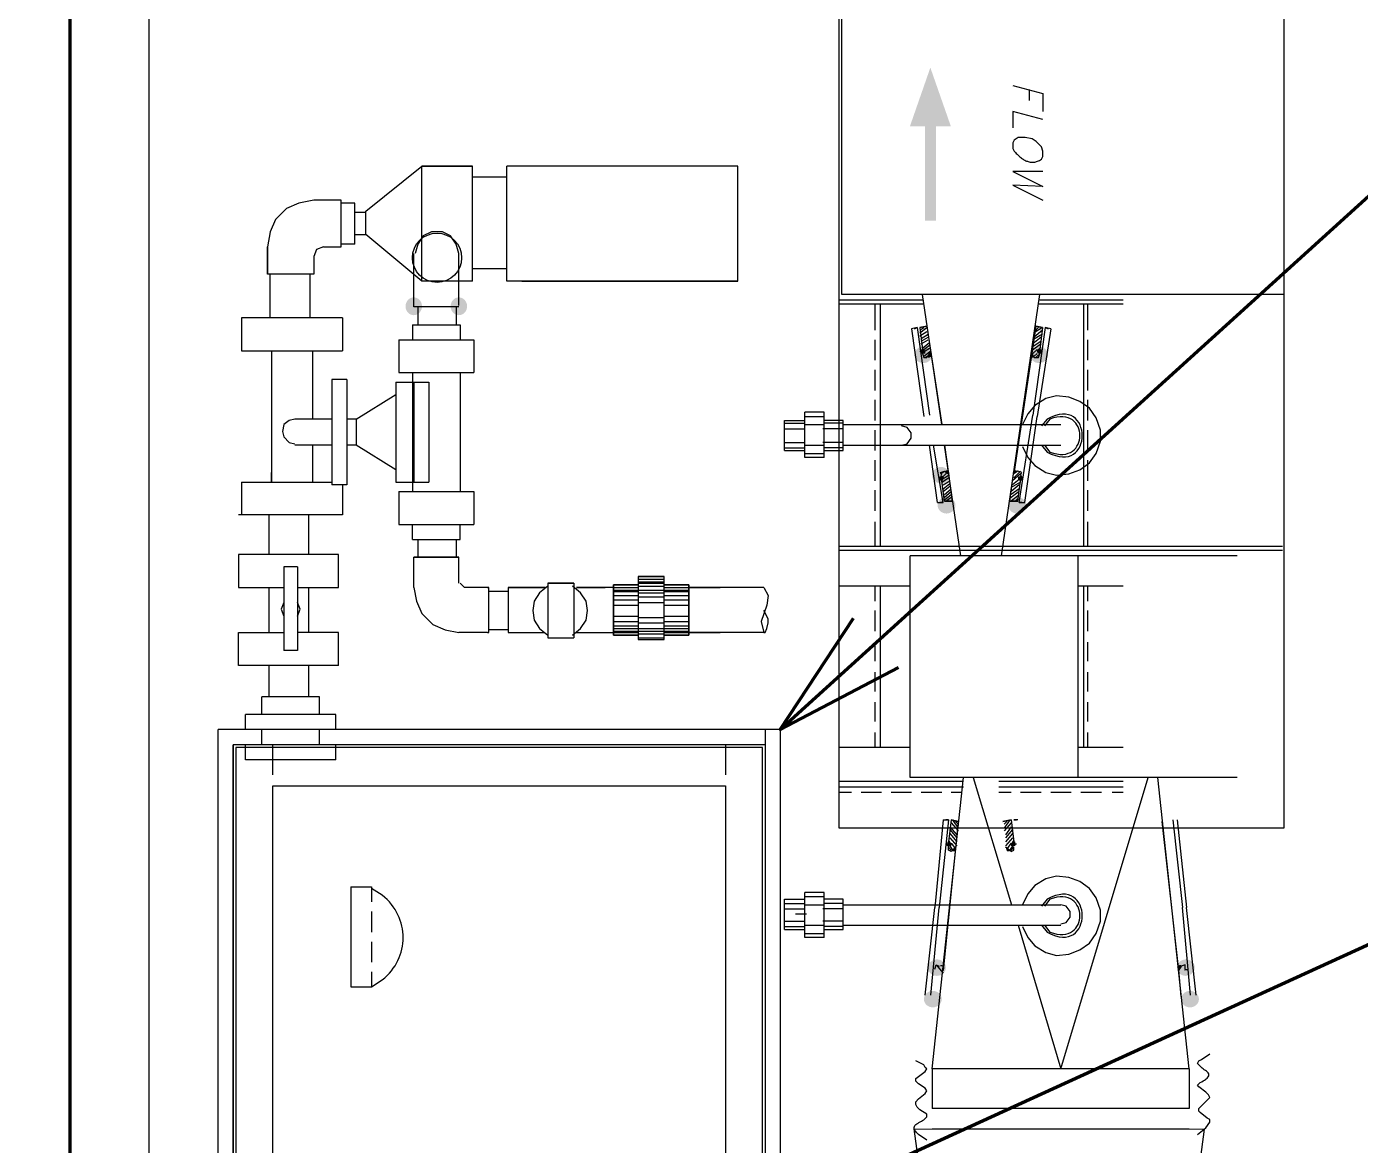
# Model space of a CAD drawing. Header units: millimetres. Extents: x -22441 to 51020, y -26401 to 84849.
# Drawn here: x 41943 to 44007, y 69166 to 70897 of the extents above; entities that cross this region are included whole.
import ezdxf

# ---------------------------------------------------------------- set-up
doc = ezdxf.new("R2010")
doc.units = ezdxf.units.MM
doc.layers.add('SEAS-CCL-DUCT TEXT', color=7, linetype='Continuous')
doc.styles.add('Seas-Arial', font='arial.ttf', dxfattribs={"width": 0.9})
doc.dimstyles.new('HVAC - 100', dxfattribs={"dimscale": 100, "dimtxt": 2, "dimasz": 2, "dimexe": 1, "dimexo": 3, "dimgap": 1.5, "dimtad": 1, "dimdec": 0, "dimzin": 9, "dimdsep": 46, "dimtxsty": 'Seas-Arial', "dimcen": 0, "dimclrd": 256, "dimclre": 256, "dimclrt": 7, "dimadec": 0, "dimazin": 2, "dimtfac": 1, "dimtdec": 0, "dimtofl": 0, "dimtmove": 0, "dimatfit": 3, "dimfxl": 0.5, "dimtolj": 1, "dimtzin": 0, "dimarcsym": 0})

# ---------------------------------------------------------------- blocks, each defined once
blk = doc.blocks.new('A$7E993A17E2E')
at = {"lineweight": -3}
h = blk.add_hatch(color=8, dxfattribs=at)
edge = h.paths.add_edge_path()
edge.add_ellipse((-1733.2, 4394.6), major_axis=(-13.8, 0), ratio=0.923077, start_angle=0, end_angle=360)
h = blk.add_hatch(color=8, dxfattribs=at)
edge = h.paths.add_edge_path()
edge.add_ellipse((-1335.2, 4394.6), major_axis=(-13.8, 0), ratio=0.923077, start_angle=0, end_angle=360)
h = blk.add_hatch(color=8, dxfattribs=at)
edge = h.paths.add_edge_path()
edge.add_ellipse((-1726.8, 4345.9), major_axis=(-13.8, 0), ratio=0.923077, start_angle=0, end_angle=360)
h = blk.add_hatch(color=8, dxfattribs=at)
edge = h.paths.add_edge_path()
edge.add_ellipse((-1341.6, 4345.9), major_axis=(-13.8, 0), ratio=0.923077, start_angle=0, end_angle=360)
h = blk.add_hatch(color=8, dxfattribs=at)
h.dxf.hatch_style = 2
h.paths.add_polyline_path([(-1730, 4350.2), (-1723.7, 4350.2), (-1730, 4348.1)])
h = blk.add_hatch(color=8, dxfattribs=at)
h.dxf.hatch_style = 2
h.paths.add_polyline_path([(-1730, 4348.1), (-1723.7, 4350.2), (-1725.8, 4348.1)])
h = blk.add_hatch(color=8, dxfattribs=at)
h.dxf.hatch_style = 2
h.paths.add_polyline_path([(-1715.2, 4350.2), (-1715.2, 4343.8), (-1719.4, 4343.8)])
h = blk.add_hatch(color=8, dxfattribs=at)
h.dxf.hatch_style = 2
h.paths.add_polyline_path([(-1719.4, 4343.8), (-1715.2, 4343.8), (-1719.4, 4341.7)])
h = blk.add_hatch(color=8, dxfattribs=at)
h.dxf.hatch_style = 2
h.paths.add_polyline_path([(-1719.4, 4341.7), (-1715.2, 4343.8), (-1717.3, 4341.7)])
h = blk.add_hatch(color=8, dxfattribs=at)
h.dxf.hatch_style = 2
h.paths.add_polyline_path([(-1346.9, 4343.8), (-1351.1, 4343.8), (-1346.9, 4341.7)])
h = blk.add_hatch(color=8, dxfattribs=at)
h.dxf.hatch_style = 2
h.paths.add_polyline_path([(-1346.9, 4341.7), (-1351.1, 4343.8), (-1349, 4341.7)])
h = blk.add_hatch(color=8, dxfattribs=at)
h.dxf.hatch_style = 2
h.paths.add_polyline_path([(-1462.7, 4155.4), (-1456.3, 4157.6), (-1464.8, 4155.4)])
h = blk.add_hatch(color=8, dxfattribs=at)
h.dxf.hatch_style = 2
h.paths.add_polyline_path([(-1464.8, 4155.4), (-1456.3, 4157.6), (-1456.3, 4155.4)])
h = blk.add_hatch(color=8, dxfattribs=at)
h.dxf.hatch_style = 2
h.paths.add_polyline_path([(-1464.8, 4155.4), (-1456.3, 4155.4), (-1464.8, 4153.3)])
h = blk.add_hatch(color=8, dxfattribs=at)
h.dxf.hatch_style = 2
h.paths.add_polyline_path([(-1464.8, 4153.3), (-1456.3, 4155.4), (-1456.3, 4153.3)])
h = blk.add_hatch(color=8, dxfattribs=at)
h.dxf.hatch_style = 2
h.paths.add_polyline_path([(-1462.7, 4157.6), (-1456.3, 4157.6), (-1462.7, 4155.4)])
h = blk.add_hatch(color=8, dxfattribs=at)
h.dxf.hatch_style = 2
h.paths.add_polyline_path([(-1462.7, 4153.3), (-1456.3, 4153.3), (-1462.7, 4151.2)])
h = blk.add_hatch(color=8, dxfattribs=at)
h.dxf.hatch_style = 2
h.paths.add_polyline_path([(-1462.7, 4151.2), (-1456.3, 4153.3), (-1458.4, 4151.2)])
h = blk.add_hatch(color=8, dxfattribs=at)
h.dxf.hatch_style = 2
h.paths.add_polyline_path([(-1460.5, 4157.6), (-1460.5, 4159.7), (-1458.4, 4159.7)])
h = blk.add_hatch(color=8, dxfattribs=at)
h.dxf.hatch_style = 2
h.paths.add_polyline_path([(-1460.5, 4157.6), (-1458.4, 4159.7), (-1458.4, 4157.6)])
h = blk.add_hatch(color=8, dxfattribs=at)
h.dxf.hatch_style = 2
h.paths.add_polyline_path([(-1454.2, 4166), (-1450, 4166), (-1447.8, 4159.7)])
h = blk.add_hatch(color=8, dxfattribs=at)
h.dxf.hatch_style = 2
h.paths.add_polyline_path([(-1363.8, 4166), (-1370.2, 4166), (-1370.2, 4159.7)])
h = blk.add_hatch(color=8, dxfattribs=at)
h.dxf.hatch_style = 2
h.paths.add_polyline_path([(-1357.5, 4157.6), (-1363.8, 4157.6), (-1355.4, 4155.4)])
h = blk.add_hatch(color=8, dxfattribs=at)
h.dxf.hatch_style = 2
h.paths.add_polyline_path([(-1355.4, 4155.4), (-1363.8, 4157.6), (-1363.8, 4155.4)])
h = blk.add_hatch(color=8, dxfattribs=at)
h.dxf.hatch_style = 2
h.paths.add_polyline_path([(-1355.4, 4155.4), (-1363.8, 4155.4), (-1355.4, 4153.3)])
h = blk.add_hatch(color=8, dxfattribs=at)
h.dxf.hatch_style = 2
h.paths.add_polyline_path([(-1355.4, 4153.3), (-1363.8, 4155.4), (-1363.8, 4153.3)])
h = blk.add_hatch(color=8, dxfattribs=at)
h.dxf.hatch_style = 2
h.paths.add_polyline_path([(-1357.5, 4153.3), (-1363.8, 4153.3), (-1357.5, 4151.2)])
h = blk.add_hatch(color=8, dxfattribs=at)
h.dxf.hatch_style = 2
h.paths.add_polyline_path([(-1357.5, 4151.2), (-1363.8, 4153.3), (-1361.7, 4151.2)])
h = blk.add_hatch(color=8, dxfattribs=at)
h.dxf.hatch_style = 2
h.paths.add_polyline_path([(-1357.5, 4157.6), (-1359.6, 4159.7), (-1361.7, 4157.6)])
h = blk.add_hatch(color=8, dxfattribs=at)
h.dxf.hatch_style = 2
h.paths.add_polyline_path([(-1359.6, 4157.6), (-1359.6, 4159.7), (-1357.5, 4157.6)])
h = blk.add_hatch(color=8, dxfattribs=at)
edge = h.paths.add_edge_path()
edge.add_ellipse((-1465.8, 3630.5), major_axis=(-13.8, 0), ratio=0.923077, start_angle=0, end_angle=360)
h = blk.add_hatch(color=8, dxfattribs=at)
edge = h.paths.add_edge_path()
edge.add_ellipse((-1356.4, 3630.5), major_axis=(-13.8, 0), ratio=0.923077, start_angle=0, end_angle=360)
h = blk.add_hatch(color=8, dxfattribs=at)
h.dxf.hatch_style = 2
h.paths.add_polyline_path([(-1473.2, 3592.4), (-1469, 3592.4), (-1469, 3590.3)])
h = blk.add_hatch(color=8, dxfattribs=at)
h.dxf.hatch_style = 2
h.paths.add_polyline_path([(-1473.2, 3592.4), (-1466.9, 3590.3), (-1473.2, 3590.3)])
h = blk.add_hatch(color=8, dxfattribs=at)
h.dxf.hatch_style = 2
h.paths.add_polyline_path([(-1473.2, 3592.4), (-1469, 3590.3), (-1466.9, 3590.3)])
h = blk.add_hatch(color=8, dxfattribs=at)
edge = h.paths.add_edge_path()
edge.add_ellipse((-1347.9, 3583.9), major_axis=(-13.8, 0), ratio=0.923077, start_angle=0, end_angle=360)
h = blk.add_hatch(color=8, dxfattribs=at)
h.dxf.hatch_style = 2
h.paths.add_polyline_path([(-1351.1, 3588.2), (-1349, 3592.4), (-1349, 3588.2)])
h = blk.add_hatch(color=8, dxfattribs=at)
h.dxf.hatch_style = 2
h.paths.add_polyline_path([(-1351.1, 3588.2), (-1351.1, 3592.4), (-1349, 3592.4)])
h = blk.add_hatch(color=8, dxfattribs=at)
h.dxf.hatch_style = 2
h.paths.add_polyline_path([(-1349, 3588.2), (-1346.9, 3592.4), (-1346.9, 3588.2)])
h = blk.add_hatch(color=8, dxfattribs=at)
h.dxf.hatch_style = 2
h.paths.add_polyline_path([(-1349, 3588.2), (-1349, 3592.4), (-1346.9, 3592.4)])
h = blk.add_hatch(color=8, dxfattribs=at)
h.dxf.hatch_style = 2
h.paths.add_polyline_path([(-1346.9, 3588.2), (-1346.9, 3592.4), (-1344.8, 3590.3)])
h = blk.add_hatch(color=8, dxfattribs=at)
h.dxf.hatch_style = 2
h.paths.add_polyline_path([(-1475.4, 3590.3), (-1466.9, 3590.3), (-1466.9, 3588.2)])
h = blk.add_hatch(color=8, dxfattribs=at)
h.dxf.hatch_style = 2
h.paths.add_polyline_path([(-1475.4, 3590.3), (-1466.9, 3588.2), (-1475.4, 3588.2)])
h = blk.add_hatch(color=8, dxfattribs=at)
h.dxf.hatch_style = 2
h.paths.add_polyline_path([(-1475.4, 3588.2), (-1466.9, 3588.2), (-1466.9, 3586.1)])
h = blk.add_hatch(color=8, dxfattribs=at)
h.dxf.hatch_style = 2
h.paths.add_polyline_path([(-1475.4, 3588.2), (-1469, 3586.1), (-1475.4, 3586.1)])
h = blk.add_hatch(color=8, dxfattribs=at)
h.dxf.hatch_style = 2
h.paths.add_polyline_path([(-1475.4, 3588.2), (-1466.9, 3586.1), (-1469, 3586.1)])
h = blk.add_hatch(color=8, dxfattribs=at)
h.dxf.hatch_style = 2
h.paths.add_polyline_path([(-1473.2, 3586.1), (-1469, 3586.1), (-1471.1, 3583.9)])
h = blk.add_hatch(color=8, dxfattribs=at)
h.dxf.hatch_style = 2
h.paths.add_polyline_path([(-1473.2, 3586.1), (-1471.1, 3583.9), (-1473.2, 3583.9)])
h = blk.add_hatch(color=8, dxfattribs=at)
h.dxf.hatch_style = 2
h.paths.add_polyline_path([(-1460.5, 3581.8), (-1460.5, 3577.6), (-1466.9, 3577.6)])
h = blk.add_hatch(color=8, dxfattribs=at)
h.dxf.hatch_style = 2
h.paths.add_polyline_path([(-1359.6, 3577.6), (-1357.5, 3581.8), (-1357.5, 3577.6)])
h = blk.add_hatch(color=8, dxfattribs=at)
h.dxf.hatch_style = 2
h.paths.add_polyline_path([(-1359.6, 3577.6), (-1359.6, 3581.8), (-1357.5, 3581.8)])
h = blk.add_hatch(color=8, dxfattribs=at)
h.dxf.hatch_style = 2
h.paths.add_polyline_path([(-1357.5, 3577.6), (-1357.5, 3581.8), (-1355.4, 3579.7)])
h = blk.add_hatch(color=8, dxfattribs=at)
h.dxf.hatch_style = 2
h.paths.add_polyline_path([(-1357.5, 3577.6), (-1355.4, 3579.7), (-1355.4, 3577.6)])
h = blk.add_hatch(color=8, dxfattribs=at)
h.dxf.hatch_style = 2
h.paths.add_polyline_path([(-1355.4, 3577.6), (-1355.4, 3579.7), (-1353.2, 3577.6)])
h = blk.add_hatch(color=8, dxfattribs=at)
h.dxf.hatch_style = 2
h.paths.add_polyline_path([(-1353.2, 3588.2), (-1351.1, 3590.3), (-1351.1, 3588.2)])
h = blk.add_hatch(color=8, dxfattribs=at)
h.dxf.hatch_style = 2
h.paths.add_polyline_path([(-1353.2, 3588.2), (-1353.2, 3590.3), (-1351.1, 3590.3)])
h = blk.add_hatch(color=8, dxfattribs=at)
h.dxf.hatch_style = 2
h.paths.add_polyline_path([(-1353.2, 3588.2), (-1351.1, 3588.2), (-1351.1, 3586.1)])
h = blk.add_hatch(color=8, dxfattribs=at)
h.dxf.hatch_style = 2
h.paths.add_polyline_path([(-1351.1, 3586.1), (-1349, 3588.2), (-1349, 3583.9)])
h = blk.add_hatch(color=8, dxfattribs=at)
h.dxf.hatch_style = 2
h.paths.add_polyline_path([(-1351.1, 3586.1), (-1351.1, 3588.2), (-1349, 3588.2)])
h = blk.add_hatch(color=8, dxfattribs=at)
h.dxf.hatch_style = 2
h.paths.add_polyline_path([(-1349, 3583.9), (-1346.9, 3588.2), (-1346.9, 3583.9)])
h = blk.add_hatch(color=8, dxfattribs=at)
h.dxf.hatch_style = 2
h.paths.add_polyline_path([(-1349, 3583.9), (-1349, 3588.2), (-1346.9, 3588.2)])
h = blk.add_hatch(color=8, dxfattribs=at)
h.dxf.hatch_style = 2
h.paths.add_polyline_path([(-1346.9, 3588.2), (-1344.8, 3590.3), (-1344.8, 3588.2)])
h = blk.add_hatch(color=8, dxfattribs=at)
h.dxf.hatch_style = 2
h.paths.add_polyline_path([(-1346.9, 3586.1), (-1344.8, 3588.2), (-1344.8, 3586.1)])
h = blk.add_hatch(color=8, dxfattribs=at)
h.dxf.hatch_style = 2
h.paths.add_polyline_path([(-1346.9, 3586.1), (-1346.9, 3588.2), (-1344.8, 3588.2)])
h = blk.add_hatch(color=8, dxfattribs=at)
edge = h.paths.add_edge_path()
edge.add_ellipse((-1499.7, 3397.7), major_axis=(-13.8, 0), ratio=0.923077, start_angle=0, end_angle=360)
h = blk.add_hatch(color=8, dxfattribs=at)
edge = h.paths.add_edge_path()
edge.add_ellipse((-1320.4, 3397.7), major_axis=(-13.8, 0), ratio=0.923077, start_angle=0, end_angle=360)
h = blk.add_hatch(color=8, dxfattribs=at)
h.dxf.hatch_style = 2
h.paths.add_polyline_path([(-1505, 3393.4), (-1496.5, 3393.4), (-1496.5, 3391.3)])
h = blk.add_hatch(color=8, dxfattribs=at)
h.dxf.hatch_style = 2
h.paths.add_polyline_path([(-1505, 3393.4), (-1496.5, 3391.3), (-1505, 3391.3)])
h = blk.add_hatch(color=8, dxfattribs=at)
h.dxf.hatch_style = 2
h.paths.add_polyline_path([(-1505, 3391.3), (-1496.5, 3391.3), (-1496.5, 3389.2)])
h = blk.add_hatch(color=8, dxfattribs=at)
h.dxf.hatch_style = 2
h.paths.add_polyline_path([(-1505, 3391.3), (-1498.6, 3389.2), (-1502.9, 3389.2)])
h = blk.add_hatch(color=8, dxfattribs=at)
h.dxf.hatch_style = 2
h.paths.add_polyline_path([(-1505, 3391.3), (-1496.5, 3389.2), (-1498.6, 3389.2)])
h = blk.add_hatch(color=8, dxfattribs=at)
h.dxf.hatch_style = 2
h.paths.add_polyline_path([(-1502.9, 3395.6), (-1498.6, 3395.6), (-1496.5, 3393.4)])
h = blk.add_hatch(color=8, dxfattribs=at)
h.dxf.hatch_style = 2
h.paths.add_polyline_path([(-1502.9, 3395.6), (-1496.5, 3393.4), (-1502.9, 3393.4)])
h = blk.add_hatch(color=8, dxfattribs=at)
h.dxf.hatch_style = 2
h.paths.add_polyline_path([(-1490.2, 3401.9), (-1488.1, 3399.8), (-1492.3, 3401.9)])
h = blk.add_hatch(color=8, dxfattribs=at)
h.dxf.hatch_style = 2
h.paths.add_polyline_path([(-1492.3, 3401.9), (-1488.1, 3399.8), (-1488.1, 3393.4)])
h = blk.add_hatch(color=8, dxfattribs=at)
h.dxf.hatch_style = 2
h.paths.add_polyline_path([(-1490.2, 3401.9), (-1488.1, 3401.9), (-1488.1, 3399.8)])
h = blk.add_hatch(color=8, dxfattribs=at)
h.dxf.hatch_style = 2
h.paths.add_polyline_path([(-1332.1, 3393.4), (-1330, 3401.9), (-1330, 3395.6)])
h = blk.add_hatch(color=8, dxfattribs=at)
h.dxf.hatch_style = 2
h.paths.add_polyline_path([(-1332.1, 3393.4), (-1332.1, 3399.8), (-1330, 3401.9)])
h = blk.add_hatch(color=8, dxfattribs=at)
h.dxf.hatch_style = 2
h.paths.add_polyline_path([(-1330, 3397.7), (-1327.8, 3401.9), (-1327.8, 3397.7)])
h = blk.add_hatch(color=8, dxfattribs=at)
h.dxf.hatch_style = 2
h.paths.add_polyline_path([(-1330, 3397.7), (-1330, 3401.9), (-1327.8, 3401.9)])
h = blk.add_hatch(color=8, dxfattribs=at)
h.dxf.hatch_style = 2
h.paths.add_polyline_path([(-1323.6, 3391.3), (-1321.5, 3395.6), (-1321.5, 3391.3)])
h = blk.add_hatch(color=8, dxfattribs=at)
h.dxf.hatch_style = 2
h.paths.add_polyline_path([(-1323.6, 3391.3), (-1323.6, 3395.6), (-1321.5, 3395.6)])
h = blk.add_hatch(color=8, dxfattribs=at)
h.dxf.hatch_style = 2
h.paths.add_polyline_path([(-1323.6, 3391.3), (-1321.5, 3391.3), (-1321.5, 3389.2)])
h = blk.add_hatch(color=8, dxfattribs=at)
h.dxf.hatch_style = 2
h.paths.add_polyline_path([(-1321.5, 3391.3), (-1319.4, 3395.6), (-1319.4, 3391.3)])
h = blk.add_hatch(color=8, dxfattribs=at)
h.dxf.hatch_style = 2
h.paths.add_polyline_path([(-1321.5, 3391.3), (-1321.5, 3395.6), (-1319.4, 3395.6)])
h = blk.add_hatch(color=8, dxfattribs=at)
h.dxf.hatch_style = 2
h.paths.add_polyline_path([(-1321.5, 3389.2), (-1319.4, 3391.3), (-1319.4, 3389.2)])
h = blk.add_hatch(color=8, dxfattribs=at)
h.dxf.hatch_style = 2
h.paths.add_polyline_path([(-1321.5, 3389.2), (-1321.5, 3391.3), (-1319.4, 3391.3)])
h = blk.add_hatch(color=8, dxfattribs=at)
h.dxf.hatch_style = 2
h.paths.add_polyline_path([(-1319.4, 3393.4), (-1317.3, 3395.6), (-1317.3, 3393.4)])
h = blk.add_hatch(color=8, dxfattribs=at)
h.dxf.hatch_style = 2
h.paths.add_polyline_path([(-1319.4, 3393.4), (-1319.4, 3395.6), (-1317.3, 3395.6)])
h = blk.add_hatch(color=8, dxfattribs=at)
h.dxf.hatch_style = 2
h.paths.add_polyline_path([(-1319.4, 3389.2), (-1317.3, 3393.4), (-1317.3, 3389.2)])
h = blk.add_hatch(color=8, dxfattribs=at)
h.dxf.hatch_style = 2
h.paths.add_polyline_path([(-1319.4, 3389.2), (-1319.4, 3393.4), (-1317.3, 3393.4)])
h = blk.add_hatch(color=8, dxfattribs=at)
h.dxf.hatch_style = 2
h.paths.add_polyline_path([(-1317.3, 3389.2), (-1315.1, 3393.4), (-1315.1, 3391.3)])
h = blk.add_hatch(color=8, dxfattribs=at)
h.dxf.hatch_style = 2
h.paths.add_polyline_path([(-1317.3, 3389.2), (-1317.3, 3393.4), (-1315.1, 3393.4)])
h = blk.add_hatch(color=8, dxfattribs=at)
edge = h.paths.add_edge_path()
edge.add_ellipse((-601.8, 3322.5), major_axis=(0, -13.8), ratio=0.923077, start_angle=0, end_angle=360)
h = blk.add_hatch(color=8, dxfattribs=at)
edge = h.paths.add_edge_path()
edge.add_ellipse((-532, 3322.5), major_axis=(0, -13.8), ratio=0.923077, start_angle=0, end_angle=360)
h = blk.add_hatch(color=8, dxfattribs=at)
h.dxf.hatch_style = 2
h.paths.add_polyline_path([(-1323, 3190.2), (-1339.9, 3190.2), (-1323, 3044.2)])
h = blk.add_hatch(color=8, dxfattribs=at)
h.dxf.hatch_style = 2
h.paths.add_polyline_path([(-1339.9, 3190.2), (-1323, 3044.2), (-1339.9, 3044.2)])
h = blk.add_hatch(color=8, dxfattribs=at)
h.dxf.hatch_style = 2
h.paths.add_polyline_path([(-1299.7, 3044.2), (-1331.4, 2953.2), (-1363.2, 3044.2)])
at = {"color": 8, "lineweight": -3}
for points in [[(-3000, 0), (-3000, 6287.6), (0, 6287.6), (0, 0)], [(-2877.2, 55.7), (-2877.2, 6164.8), (-122.8, 6164.8), (-122.8, 55.7)], [(-256.8, 5522.8), (-1071.7, 5522.8), (-1071.7, 4005.2), (-256.8, 4005.2)], [(-1014.6, 5463.5), (-314, 5463.5), (-314, 4064.4), (-1014.6, 4064.4)], [(-1306.5, 4595.1), (-1755, 4595.7), (-1689.4, 5095.7), (-1374.4, 5095.7)], [(-1458.4, 4155.4), (-1460.5, 4157.6), (-1462.7, 4155.4), (-1460.5, 4153.3)], [(-1357.5, 4155.4), (-1359.6, 4157.6), (-1361.7, 4155.4), (-1359.6, 4153.3)], [(-1878.2, 2811.4), (-1878.2, 4130), (-1190.3, 4130), (-1190.3, 2811.4)], [(-1456.3, 4117.3), (-1443.6, 4119.5)], [(-1363.8, 4117.3), (-1374.4, 4119.5)], [(-957.4, 3753.3), (-957.4, 3831.6)], [(-919.3, 3831.6), (-957.4, 3831.6)], [(-841, 3831.6), (-879.1, 3831.6)], [(-841, 3753.3), (-841, 3831.6)], [(-678, 3757.5), (-735.2, 3757.5)], [(-919.3, 3753.3), (-957.4, 3753.3)], [(-879.1, 3740.6), (-919.3, 3740.6)], [(-841, 3753.3), (-879.1, 3753.3)], [(-739.4, 3751.2), (-779.6, 3751.2)], [(-532, 3710.9), (-601.8, 3710.9)], [(-1466.9, 3624.2), (-1454.2, 3624.2)], [(-1353.2, 3624.2), (-1365.9, 3624.2)], [(-1469, 3588.2), (-1471.1, 3590.3), (-1473.2, 3588.2), (-1471.1, 3586.1)], [(-1349, 3590.3), (-1351.1, 3588.2), (-1349, 3586.1), (-1346.9, 3588.2)], [(-1498.6, 3391.3), (-1500.8, 3393.4), (-1502.9, 3391.3), (-1500.8, 3389.2)], [(-1319.4, 3393.4), (-1321.5, 3391.3), (-1319.4, 3389.2), (-1317.3, 3391.3)], [(-1505, 3355.3), (-1494.4, 3353.2)], [(-305.5, 3230.5), (-305.5, 3272.8)], [(-1505.6, 3082.3), (-1503.5, 3075.9), (-1495.1, 3067.5), (-1488.7, 3063.2), (-1478.1, 3061.1), (-1467.5, 3061.1), (-1461.2, 3065.4), (-1459.1, 3069.6), (-1459.1, 3078.1), (-1461.2, 3082.3), (-1462.2, 3083.5), (-1463.3, 3084.7), (-1464.4, 3085.9), (-1465.5, 3087.1), (-1466.6, 3088.2), (-1467.8, 3089.3), (-1468.9, 3090.4), (-1470.1, 3091.4), (-1471.3, 3092.4), (-1472.5, 3093.3), (-1473.8, 3094.2), (-1475, 3095), (-1476.3, 3095.8), (-1477.6, 3096.5), (-1478.9, 3097.2), (-1480.2, 3097.7), (-1481.6, 3098.2), (-1482.9, 3098.7), (-1484.3, 3099), (-1485.7, 3099.3), (-1487.1, 3099.5), (-1488.5, 3099.6), (-1490, 3099.6), (-1491.4, 3099.5), (-1492.9, 3099.3), (-1494.4, 3099), (-1495.9, 3098.7), (-1497.4, 3098.1), (-1498.9, 3097.5), (-1500.4, 3096.8), (-1502, 3096), (-1503.5, 3095), (-1505.6, 3090.8)], [(-623, 3105.6), (-544.7, 3105.6)]]:
    blk.add_lwpolyline(points, close=True, dxfattribs=at)
for points in [[(-1099.2, 3977.6), (-1099.2, 5548.2)], [(-1076, 3977.6), (-1076, 5548.2)], [(-252.6, 5548.2), (-252.6, 4000.9)], [(-229.3, 5548.2), (-229.3, 3977.6)], [(-1076, 4000.9), (-252.6, 4000.9), (-252.6, 5524.9), (-1076, 5524.9)], [(-1744.8, 4604.2), (-1757.5, 4593.6), (-1763.9, 4585.1), (-1763.9, 4580.9), (-1759.6, 4578.8), (-1749.1, 4570.3), (-1746.9, 4568.2), (-1746.9, 4564), (-1763.9, 4547), (-1761.8, 4542.8), (-1757.5, 4538.6), (-1746.9, 4530.1), (-1744.8, 4528), (-1749.1, 4523.7), (-1751.4, 4522.5), (-1753.6, 4521.3), (-1755.4, 4520.1), (-1757, 4519), (-1758.4, 4517.9), (-1759.6, 4516.9), (-1761.2, 4515.1), (-1762.2, 4513.3), (-1762.4, 4511.7), (-1762.1, 4510.3), (-1761.3, 4508.9), (-1760.2, 4507.6), (-1758.7, 4506.3), (-1757, 4505), (-1755.3, 4503.8), (-1753.5, 4502.5), (-1751.8, 4501.2), (-1750.3, 4499.8), (-1749.1, 4498.3), (-1744.8, 4494.1), (-1746.9, 4489.9), (-1751.2, 4487.8), (-1763.9, 4479.3)], [(-1325.7, 4612.6), (-1313, 4604.2), (-1311.4, 4602.6), (-1310.1, 4601.1), (-1309, 4599.7), (-1308.1, 4598.4), (-1307.4, 4597.2), (-1306.8, 4596.1), (-1306.5, 4595.1), (-1306.3, 4593.2), (-1306.7, 4591.5), (-1307.5, 4590.1), (-1308.9, 4588.7), (-1310.5, 4587.5), (-1312.4, 4586.3), (-1313.5, 4585.7), (-1314.5, 4585.1), (-1315.6, 4584.5), (-1316.7, 4583.9), (-1317.9, 4583.3), (-1319, 4582.6), (-1320.1, 4581.9), (-1321.1, 4581.2), (-1322.2, 4580.4), (-1324.1, 4578.6), (-1325.7, 4576.7), (-1325.7, 4572.4), (-1315.1, 4566.1), (-1310.9, 4561.8), (-1308.8, 4557.6), (-1308.8, 4553.4), (-1313, 4549.1), (-1323.6, 4540.7), (-1325.7, 4536.4), (-1323.6, 4532.2), (-1313, 4525.9), (-1308.8, 4521.6), (-1308.8, 4517.4), (-1317.3, 4511), (-1323.6, 4506.8), (-1325.7, 4502.6), (-1323.6, 4500.5), (-1321.5, 4496.2), (-1308.8, 4489.9)], [(-1732.1, 4595.7), (-1334.2, 4595.7)], [(-1732.1, 4564), (-1334.2, 4564)], [(-1732.1, 4502.6), (-1732.1, 4564)], [(-1334.2, 4502.6), (-1334.2, 4564)], [(-1732.1, 4502.6), (-1683.4, 4051.7)], [(-1732.1, 4502.6), (-1334.2, 4502.6)], [(-1533.2, 4502.6), (-1668.6, 4051.7)], [(-1467.5, 4280.3), (-1533.2, 4502.6)], [(-1334.2, 4502.6), (-1382.9, 4051.7)], [(-1742.7, 4388.3), (-1727.9, 4252.8)], [(-1734.2, 4388.3), (-1721.5, 4252.8)], [(-1719.4, 4390.4), (-1715.2, 4343.8)], [(-1332.1, 4388.3), (-1344.8, 4252.8)], [(-1323.6, 4388.3), (-1338.4, 4252.8)], [(-466.4, 4375.6), (-483.3, 4365), (-487.2, 4361.6), (-490.8, 4358.1), (-494.3, 4354.5), (-497.4, 4350.7), (-500.3, 4346.8), (-503, 4342.9), (-505.3, 4338.8), (-507.5, 4334.6), (-509.4, 4330.4), (-511, 4326.1), (-512.4, 4321.7), (-513.5, 4317.3), (-514.4, 4312.9), (-515.1, 4308.4), (-515.4, 4303.9), (-515.6, 4299.4), (-515.4, 4294.9), (-515.1, 4290.4), (-514.4, 4285.9), (-513.5, 4281.5), (-512.4, 4277), (-511, 4272.7), (-509.4, 4268.4), (-507.5, 4264.1), (-505.3, 4260), (-503, 4255.9), (-500.3, 4251.9), (-497.4, 4248), (-494.3, 4244.3), (-490.8, 4240.6), (-487.2, 4237.1), (-483.3, 4233.8), (-466.4, 4223.2)], [(-434.6, 4221.1), (-434.6, 4375.6), (-466.4, 4375.6)], [(-466.4, 4352.3), (-466.4, 4375.6)], [(-1725.8, 4348.1), (-1725.8, 4341.7)], [(-1725.8, 4341.7), (-1719.4, 4343.8)], [(-1719.4, 4343.8), (-1715.2, 4350.2)], [(-1719.4, 4343.8), (-1715.2, 4343.8)], [(-1689.8, 4119.5), (-1715.2, 4350.2)], [(-1374.4, 4119.5), (-1351.1, 4350.2)], [(-1340.5, 4341.7), (-1351.1, 4354.4)], [(-1340.5, 4341.7), (-1344.8, 4343.8)], [(-1338.4, 4348.1), (-1340.5, 4341.7)], [(-466.4, 4305.7), (-466.4, 4337.5)], [(-1473.9, 4282.4), (-1482.4, 4299.4), (-1492.9, 4312.1), (-1509.9, 4322.7), (-1526.8, 4326.9), (-1545.9, 4324.8), (-1562.8, 4318.4), (-1577.6, 4307.8), (-1588.2, 4293), (-1594.5, 4274), (-1594.5, 4257), (-1588.2, 4238), (-1577.6, 4223.2), (-1562.8, 4212.6), (-1545.9, 4206.2), (-1526.8, 4204.1), (-1509.9, 4208.4), (-1492.9, 4218.9), (-1482.4, 4231.6), (-1473.9, 4248.6)], [(-1503.5, 4280.3), (-1512, 4290.9), (-1518.6, 4294.2), (-1524.8, 4296.6), (-1530.5, 4298), (-1535.8, 4298.7), (-1540.7, 4298.6), (-1545.2, 4297.8), (-1549.2, 4296.3), (-1552.8, 4294.4), (-1556, 4291.9), (-1558.8, 4288.9), (-1561.1, 4285.6), (-1563.1, 4281.9), (-1564.5, 4278.1), (-1565.6, 4274), (-1566.2, 4269.8), (-1566.5, 4265.5), (-1566.2, 4261.2), (-1565.6, 4257), (-1564.5, 4253), (-1563.1, 4249.1), (-1561.1, 4245.4), (-1558.8, 4242.1), (-1556, 4239.2), (-1552.8, 4236.7), (-1549.2, 4234.7), (-1545.2, 4233.2), (-1540.7, 4232.4), (-1535.8, 4232.3), (-1530.5, 4233), (-1524.8, 4234.5), (-1518.6, 4236.8), (-1512, 4240.1), (-1503.5, 4250.7)], [(-1507.8, 4280.3), (-1516.2, 4290.9), (-1521.9, 4292.8), (-1527.1, 4294), (-1532.1, 4294.6), (-1536.6, 4294.6), (-1540.8, 4294), (-1544.6, 4293), (-1548.1, 4291.5), (-1551.2, 4289.6), (-1553.9, 4287.4), (-1556.3, 4284.8), (-1558.3, 4282), (-1559.9, 4279), (-1561.2, 4275.8), (-1562.1, 4272.4), (-1562.6, 4269), (-1562.8, 4265.5), (-1562.6, 4262), (-1562.1, 4258.6), (-1561.2, 4255.2), (-1559.9, 4252), (-1558.3, 4249), (-1556.3, 4246.2), (-1553.9, 4243.6), (-1551.2, 4241.4), (-1548.1, 4239.5), (-1544.6, 4238), (-1540.8, 4237), (-1536.6, 4236.5), (-1532.1, 4236.5), (-1527.1, 4237), (-1521.9, 4238.2), (-1516.2, 4240.1), (-1507.8, 4250.7)], [(-1167, 4299.4), (-1167, 4229.5), (-1137.3, 4229.5)], [(-1167, 4299.4), (-1137.3, 4299.4), (-1137.3, 4229.5)], [(-1137.3, 4293), (-1167, 4293)], [(-1533.2, 4278.2), (-1541.6, 4276.1), (-1548, 4267.6), (-1548, 4259.2), (-1541.6, 4250.7), (-1533.2, 4248.6)], [(-1196.6, 4280.3), (-1533.2, 4280.3)], [(-1196.6, 4286.7), (-1196.6, 4240.1), (-1167, 4240.1)], [(-1167, 4286.7), (-1196.6, 4286.7)], [(-1196.6, 4282.4), (-1167, 4282.4)], [(-1196.6, 4274), (-1164.9, 4274)], [(-1137.3, 4280.3), (-1167, 4280.3)], [(-1105.6, 4286.7), (-1105.6, 4240.1), (-1137.3, 4240.1)], [(-1105.6, 4286.7), (-1137.3, 4286.7)], [(-1105.6, 4282.4), (-1137.3, 4282.4)], [(-1105.6, 4274), (-1137.3, 4274)], [(-466.4, 4259.2), (-466.4, 4290.9)], [(-1713.1, 4117.3), (-1727.9, 4252.8)], [(-1706.7, 4117.3), (-1721.5, 4252.8)], [(-1359.6, 4117.3), (-1344.8, 4252.8)], [(-1351.1, 4117.3), (-1338.4, 4252.8)], [(-1196.6, 4254.9), (-1164.9, 4254.9)], [(-1139.5, 4263.4), (-1122.5, 4263.4)], [(-1105.6, 4254.9), (-1137.3, 4254.9)], [(-1196.6, 4248.6), (-1533.2, 4248.6)], [(-1397.7, 4051.7), (-1457, 4248.6)], [(-1196.6, 4246.5), (-1167, 4246.5)], [(-1137.3, 4248.6), (-1167, 4248.6)], [(-1137.3, 4235.9), (-1167, 4235.9)], [(-1105.6, 4246.5), (-1137.3, 4246.5)], [(-466.4, 4221.1), (-466.4, 4244.3)], [(-434.6, 4221.1), (-466.4, 4221.1)], [(-1456.3, 4166), (-1460.5, 4163.9), (-1460.5, 4159.7)], [(-1460.5, 4159.7), (-1456.3, 4163.9)], [(-1456.3, 4117.3), (-1460.5, 4151.2)], [(-1460.5, 4149.1), (-1458.4, 4151.2)], [(-1458.4, 4157.6), (-1454.2, 4163.9)], [(-1458.4, 4144.9), (-1447.8, 4157.6)], [(-1458.4, 4138.5), (-1447.8, 4151.2)], [(-1456.3, 4166), (-1447.8, 4159.7)], [(-1456.3, 4153.3), (-1450, 4161.8)], [(-1450, 4163.9), (-1454.2, 4163.9)], [(-1361.7, 4144.9), (-1372.3, 4157.6)], [(-1361.7, 4138.5), (-1372.3, 4151.2)], [(-1363.8, 4166), (-1370.2, 4159.7)], [(-1365.9, 4163.9), (-1370.2, 4163.9)], [(-1363.8, 4153.3), (-1370.2, 4161.8)], [(-1361.7, 4157.6), (-1365.9, 4163.9)], [(-1363.8, 4166), (-1359.6, 4163.9), (-1359.6, 4159.7)], [(-1359.6, 4159.7), (-1363.8, 4163.9)], [(-1363.8, 4117.3), (-1359.6, 4151.2)], [(-1359.6, 4149.1), (-1361.7, 4151.2)], [(-1629.9, 4130), (-1439.4, 4130)], [(-1458.4, 4132.2), (-1447.8, 4144.9)], [(-1456.3, 4127.9), (-1447.8, 4140.6)], [(-1456.3, 4121.6), (-1445.7, 4134.3)], [(-1454.2, 4117.3), (-1445.7, 4130)], [(-1378.6, 4130), (-1190.3, 4130)], [(-1363.8, 4121.6), (-1374.4, 4134.3)], [(-1365.9, 4117.3), (-1374.4, 4130)], [(-1361.7, 4132.2), (-1372.3, 4144.9)], [(-1361.7, 4127.9), (-1372.3, 4140.6)], [(-1466.9, 4117.3), (-1460.5, 4117.3), (-1464.8, 4117.3)], [(-1450, 4119.5), (-1445.7, 4123.7)], [(-1370.2, 4119.5), (-1374.4, 4123.7)], [(-1351.1, 4117.3), (-1359.6, 4117.3), (-1355.4, 4117.3)], [(-1629.9, 4075), (-1612.9, 4075)], [(-1629.9, 4066.5), (-1437.3, 4066.5)], [(-1596, 4075), (-1564.3, 4075)], [(-1549.4, 4075), (-1517.7, 4075)], [(-1502.9, 4075), (-1471.1, 4075)], [(-1456.3, 4075), (-1437.3, 4075)], [(-1382.9, 4066.5), (-1190.3, 4066.5)], [(-1380.8, 4075), (-1363.8, 4075)], [(-1349, 4075), (-1317.3, 4075)], [(-1302.4, 4075), (-1270.7, 4075)], [(-1255.9, 4075), (-1224.1, 4075)], [(-1209.3, 4075), (-1190.3, 4075)], [(-1806.2, 4051.7), (-1300.3, 4051.7)], [(-1629.9, 4058.1), (-1437.3, 4058.1)], [(-1560, 4051.7), (-1560, 3708.8)], [(-1382.9, 4058.1), (-1190.3, 4058.1)], [(-1300.3, 4051.7), (-1300.3, 3708.8)], [(-1014.6, 4000.9), (-1014.6, 4047.5)], [(-314, 4047.5), (-314, 4000.9)], [(-1629.9, 4005.2), (-1560, 4005.2)], [(-1574.8, 3981.9), (-1574.8, 4005.2)], [(-1568.5, 3755.4), (-1568.5, 4005.2)], [(-1300.3, 4005.2), (-1190.3, 4005.2)], [(-1253.8, 3755.4), (-1253.8, 4005.2)], [(-1245.3, 3981.9), (-1245.3, 4005.2)], [(-411.3, 4024.2), (-271.6, 4024.2)], [(-411.3, 4024.2), (-411.3, 4000.9)], [(-271.6, 4024.2), (-271.6, 4000.9)], [(-1076, 4000.9), (-252.6, 4000.9)], [(-411.3, 4000.9), (-271.6, 4000.9)], [(-385.9, 4000.9), (-385.9, 3977.6)], [(-297, 4000.9), (-297, 3977.6)], [(-1574.8, 3935.3), (-1574.8, 3964.9)], [(-1245.3, 3935.3), (-1245.3, 3964.9)], [(-1099.2, 3977.6), (-229.3, 3977.6)], [(-411.3, 3977.6), (-271.6, 3977.6)], [(-411.3, 3977.6), (-411.3, 3954.4)], [(-271.6, 3977.6), (-271.6, 3954.4)], [(-411.3, 3954.4), (-271.6, 3954.4)], [(-385.9, 3954.4), (-385.9, 3926.8)], [(-297, 3954.4), (-297, 3926.8)], [(-385.9, 3926.8), (-297, 3926.8)], [(-369, 3878.2), (-369, 3926.8)], [(-307.6, 3878.2), (-307.6, 3926.8)], [(-1574.8, 3888.7), (-1574.8, 3918.4)], [(-1245.3, 3888.7), (-1245.3, 3918.4)], [(-1574.8, 3842.2), (-1574.8, 3871.8)], [(-1245.3, 3842.2), (-1245.3, 3871.8)], [(-415.6, 3878.2), (-261, 3878.2)], [(-415.6, 3878.2), (-415.6, 3827.4), (-352.1, 3827.4)], [(-369, 3878.2), (-307.6, 3878.2)], [(-261, 3878.2), (-261, 3827.4), (-330.9, 3827.4)], [(-352.1, 3854.9), (-330.9, 3854.9)], [(-352.1, 3725.8), (-352.1, 3854.9)], [(-330.9, 3725.8), (-330.9, 3854.9)], [(-1574.8, 3793.5), (-1574.8, 3825.2)], [(-1245.3, 3793.5), (-1245.3, 3825.2)], [(-1073.8, 3757.5), (-1080.2, 3770.2), (-1078.1, 3785), (-1069.6, 3810.4), (-1073.8, 3827.4), (-1076, 3827.4), (-1078.1, 3821), (-1080.2, 3812.5), (-1080.2, 3806.2), (-1073.8, 3793.5)], [(-1073.8, 3827.4), (-957.4, 3827.4), (-1006.1, 3827.4)], [(-957.4, 3757.5), (-957.4, 3827.4)], [(-957.4, 3827.4), (-957.4, 3757.5)], [(-919.3, 3827.4), (-957.4, 3827.4)], [(-919.3, 3825.2), (-957.4, 3825.2)], [(-919.3, 3821), (-957.4, 3821)], [(-879.1, 3837.9), (-919.3, 3837.9)], [(-919.3, 3837.9), (-919.3, 3740.6)], [(-879.1, 3835.8), (-919.3, 3835.8)], [(-879.1, 3829.5), (-919.3, 3829.5)], [(-879.1, 3825.2), (-919.3, 3825.2)], [(-879.1, 3821), (-919.3, 3821)], [(-879.1, 3740.6), (-879.1, 3837.9)], [(-841, 3827.4), (-879.1, 3827.4)], [(-841, 3825.2), (-879.1, 3825.2)], [(-841, 3821), (-879.1, 3821)], [(-783.9, 3827.4), (-841, 3827.4)], [(-777.5, 3831.6), (-790.2, 3821), (-798.7, 3808.3), (-800.8, 3793.5), (-798.7, 3778.7), (-790.2, 3766), (-777.5, 3755.4)], [(-779.6, 3751.2), (-779.6, 3835.8)], [(-739.4, 3751.2), (-739.4, 3835.8), (-779.6, 3835.8)], [(-739.4, 3755.4), (-726.7, 3766), (-718.2, 3778.7), (-716.1, 3793.5), (-718.2, 3808.3), (-726.7, 3821), (-739.4, 3831.6)], [(-678, 3827.4), (-735.2, 3827.4)], [(-678, 3757.5), (-678, 3827.4)], [(-678, 3823.1), (-648.4, 3823.1)], [(-646.3, 3827.4), (-648.4, 3827.4), (-648.4, 3757.5)], [(-646.3, 3827.4), (-601.8, 3827.4)], [(-532, 3757.5), (-536.2, 3778.7), (-544.7, 3797.7), (-561.6, 3814.7), (-580.7, 3823.1), (-601.8, 3827.4)], [(-369, 3757.5), (-369, 3827.4)], [(-307.6, 3757.5), (-307.6, 3827.4)], [(-919.3, 3816.8), (-957.4, 3816.8)], [(-919.3, 3810.4), (-957.4, 3810.4)], [(-919.3, 3802), (-957.4, 3802)], [(-879.1, 3812.5), (-919.3, 3812.5)], [(-879.1, 3804.1), (-919.3, 3804.1)], [(-841, 3816.8), (-879.1, 3816.8)], [(-841, 3810.4), (-879.1, 3810.4)], [(-841, 3802), (-879.1, 3802)], [(-352.1, 3802), (-356.3, 3791.4), (-352.1, 3780.8)], [(-330.9, 3780.8), (-326.7, 3791.4), (-330.9, 3802)], [(-1574.8, 3755.4), (-1574.8, 3778.7)], [(-1245.3, 3755.4), (-1245.3, 3778.7)], [(-919.3, 3785), (-957.4, 3785)], [(-879.1, 3780.8), (-919.3, 3780.8)], [(-841, 3785), (-879.1, 3785)], [(-1073.8, 3757.5), (-957.4, 3757.5), (-1006.1, 3757.5)], [(-919.3, 3776.6), (-957.4, 3776.6)], [(-919.3, 3770.2), (-957.4, 3770.2)], [(-919.3, 3763.9), (-957.4, 3763.9)], [(-919.3, 3761.7), (-957.4, 3761.7)], [(-919.3, 3757.5), (-957.4, 3757.5)], [(-879.1, 3772.3), (-919.3, 3772.3)], [(-879.1, 3766), (-919.3, 3766)], [(-879.1, 3761.7), (-919.3, 3761.7)], [(-841, 3776.6), (-879.1, 3776.6)], [(-841, 3770.2), (-879.1, 3770.2)], [(-841, 3763.9), (-879.1, 3763.9)], [(-841, 3761.7), (-879.1, 3761.7)], [(-841, 3757.5), (-879.1, 3757.5)], [(-841, 3757.5), (-783.9, 3757.5), (-828.3, 3757.5)], [(-678, 3763.9), (-648.4, 3763.9)], [(-646.3, 3757.5), (-648.4, 3757.5), (-610.3, 3757.5)], [(-629.3, 3757.5), (-610.3, 3757.5)], [(-603.9, 3751.2), (-610.3, 3757.5)], [(-532, 3757.5), (-532, 3710.9)], [(-352.1, 3757.5), (-415.6, 3757.5), (-415.6, 3706.7)], [(-261, 3706.7), (-261, 3757.5), (-330.9, 3757.5)], [(-1629.9, 3755.4), (-1560, 3755.4)], [(-1300.3, 3755.4), (-1190.3, 3755.4)], [(-879.1, 3755.4), (-919.3, 3755.4)], [(-879.1, 3751.2), (-919.3, 3751.2)], [(-879.1, 3749), (-919.3, 3749)], [(-879.1, 3744.8), (-919.3, 3744.8)], [(-601.8, 3751.2), (-601.8, 3710.9)], [(-352.1, 3725.8), (-330.9, 3725.8)], [(-1876.1, 3700.4), (-1190.3, 3700.4)], [(-1806.2, 3708.8), (-1300.3, 3708.8)], [(-1441.5, 3708.8), (-1500.8, 3304.5)], [(-1378.6, 3708.8), (-1353.2, 3537.4)], [(-597.6, 3683.4), (-597.6, 3710.9)], [(-538.3, 3683.4), (-538.3, 3710.9)], [(-415.6, 3706.7), (-261, 3706.7)], [(-369, 3645.3), (-369, 3706.7)], [(-307.6, 3645.3), (-307.6, 3706.7)], [(-1876.1, 3694), (-1190.3, 3694)], [(-1806.2, 3694), (-1300.3, 3694)], [(-1574.8, 3655.9), (-1574.8, 3694)], [(-1568.5, 3319.4), (-1568.5, 3694)], [(-1253.8, 3319.4), (-1253.8, 3694)], [(-1245.3, 3655.9), (-1245.3, 3694)], [(-603.9, 3683.4), (-603.9, 3660.1)], [(-529.9, 3683.4), (-603.9, 3683.4)], [(-529.9, 3683.4), (-529.9, 3660.1)], [(-508.7, 3660.1), (-625.1, 3660.1)], [(-625.1, 3609.3), (-625.1, 3660.1)], [(-508.7, 3609.3), (-508.7, 3660.1)], [(-1574.8, 3607.2), (-1574.8, 3639)], [(-1245.3, 3607.2), (-1245.3, 3639)], [(-421.9, 3645.3), (-265.3, 3645.3)], [(-421.9, 3598.8), (-421.9, 3645.3)], [(-415.6, 3645.3), (-261, 3645.3)], [(-381.7, 3645.3), (-297, 3645.3)], [(-265.3, 3594.5), (-265.3, 3645.3)], [(-1477.5, 3626.3), (-1496.5, 3492.9)], [(-1469, 3626.3), (-1490.2, 3490.8)], [(-1473.2, 3626.3), (-1469, 3626.3), (-1477.5, 3626.3)], [(-1466.9, 3624.2), (-1471.1, 3592.4)], [(-1469, 3609.3), (-1454.2, 3619.9)], [(-1469, 3605.1), (-1456.3, 3613.6)], [(-1466.9, 3619.9), (-1462.7, 3624.2)], [(-1466.9, 3615.7), (-1456.3, 3624.2)], [(-1454.2, 3624.2), (-1460.5, 3577.6)], [(-1363.8, 3624.2), (-1365.9, 3622)], [(-1365.9, 3624.2), (-1359.6, 3577.6)], [(-1355.4, 3624.2), (-1363.8, 3617.8)], [(-1353.2, 3622), (-1363.8, 3613.6)], [(-1353.2, 3617.8), (-1363.8, 3609.3)], [(-1353.2, 3613.6), (-1363.8, 3605.1)], [(-1353.2, 3624.2), (-1349, 3592.4)], [(-1342.7, 3626.3), (-1351.1, 3626.3), (-1346.9, 3626.3)], [(-1351.1, 3626.3), (-1336.3, 3537.4)], [(-1342.7, 3626.3), (-1330, 3537.4)], [(-1574.8, 3560.7), (-1574.8, 3592.4)], [(-1471.1, 3594.5), (-1456.3, 3603)], [(-1471.1, 3581.8), (-1458.4, 3592.4)], [(-1469, 3598.8), (-1456.3, 3609.3)], [(-1469, 3590.3), (-1458.4, 3598.8)], [(-1351.1, 3609.3), (-1361.7, 3600.9)], [(-1351.1, 3605.1), (-1361.7, 3596.6)], [(-1351.1, 3598.8), (-1361.7, 3592.4)], [(-1349, 3594.5), (-1359.6, 3588.2)], [(-1245.3, 3560.7), (-1245.3, 3592.4)], [(-508.7, 3609.3), (-625.1, 3609.3)], [(-603.9, 3425.2), (-603.9, 3609.3)], [(-555.3, 3440), (-555.3, 3594.5)], [(-504.5, 3594.5), (-555.3, 3594.5)], [(-532, 3440), (-532, 3594.5)], [(-529.9, 3425.2), (-529.9, 3609.3)], [(-504.5, 3440), (-504.5, 3594.5)], [(-428.3, 3435.8), (-428.3, 3598.8)], [(-428.3, 3598.8), (-405, 3598.8)], [(-405, 3435.8), (-405, 3598.8)], [(-265.3, 3594.5), (-405, 3594.5)], [(-375.3, 3537.4), (-375.3, 3594.5)], [(-311.8, 3391.3), (-311.8, 3594.5), (-311.8, 3579.7)], [(-1473.9, 3539.5), (-1482.4, 3556.4), (-1492.9, 3569.1), (-1509.9, 3579.7), (-1526.8, 3583.9), (-1545.9, 3581.8), (-1562.8, 3575.5), (-1577.6, 3564.9), (-1588.2, 3550.1), (-1594.5, 3531), (-1594.5, 3514.1), (-1588.2, 3495), (-1577.6, 3480.2), (-1562.8, 3469.6), (-1545.9, 3463.3), (-1526.8, 3461.2), (-1509.9, 3465.4), (-1492.9, 3476), (-1482.4, 3488.7), (-1473.9, 3505.6)], [(-1494.4, 3353.2), (-1460.5, 3581.8)], [(-1471.1, 3583.9), (-1473.2, 3579.7)], [(-1473.2, 3579.7), (-1466.9, 3577.6)], [(-1471.1, 3577.6), (-1460.5, 3588.2)], [(-1466.9, 3577.6), (-1460.5, 3581.8)], [(-1464.8, 3577.6), (-1460.5, 3577.6)], [(-1353.2, 3588.2), (-1359.6, 3583.9)], [(-1353.2, 3537.4), (-1359.6, 3581.8)], [(-1353.2, 3577.6), (-1359.6, 3581.8)], [(-1359.6, 3577.6), (-1355.4, 3577.6)], [(-1351.1, 3586.1), (-1357.5, 3579.7)], [(-1346.9, 3581.8), (-1353.2, 3577.6)], [(-1346.9, 3579.7), (-1353.2, 3577.6)], [(-1349, 3583.9), (-1346.9, 3579.7)], [(-443.1, 3497.2), (-504.5, 3459.1), (-504.5, 3575.5)], [(-504.5, 3575.5), (-443.1, 3537.4)], [(-1503.5, 3537.4), (-1512, 3548), (-1518.6, 3551.3), (-1524.8, 3553.6), (-1530.5, 3555.1), (-1535.8, 3555.7), (-1540.7, 3555.6), (-1545.2, 3554.8), (-1549.2, 3553.4), (-1552.8, 3551.4), (-1556, 3548.9), (-1558.8, 3546), (-1561.1, 3542.6), (-1563.1, 3539), (-1564.5, 3535.1), (-1565.6, 3531), (-1566.2, 3526.8), (-1566.5, 3522.6), (-1566.2, 3518.3), (-1565.6, 3514.1), (-1564.5, 3510), (-1563.1, 3506.1), (-1561.1, 3502.5), (-1558.8, 3499.2), (-1556, 3496.2), (-1552.8, 3493.7), (-1549.2, 3491.7), (-1545.2, 3490.3), (-1540.7, 3489.5), (-1535.8, 3489.4), (-1530.5, 3490), (-1524.8, 3491.5), (-1518.6, 3493.9), (-1512, 3497.2), (-1503.5, 3507.7)], [(-1507.8, 3537.4), (-1516.2, 3548), (-1521.9, 3549.8), (-1527.1, 3551), (-1532.1, 3551.6), (-1536.6, 3551.6), (-1540.8, 3551.1), (-1544.6, 3550), (-1548.1, 3548.6), (-1551.2, 3546.7), (-1553.9, 3544.4), (-1556.3, 3541.9), (-1558.3, 3539.1), (-1559.9, 3536), (-1561.2, 3532.8), (-1562.1, 3529.5), (-1562.6, 3526), (-1562.8, 3522.6), (-1562.6, 3519.1), (-1562.1, 3515.6), (-1561.2, 3512.3), (-1559.9, 3509.1), (-1558.3, 3506), (-1556.3, 3503.2), (-1553.9, 3500.7), (-1551.2, 3498.4), (-1548.1, 3496.6), (-1544.6, 3495.1), (-1540.8, 3494.1), (-1536.6, 3493.5), (-1532.1, 3493.5), (-1527.1, 3494.1), (-1521.9, 3495.3), (-1516.2, 3497.2), (-1507.8, 3507.7)], [(-1167, 3556.4), (-1167, 3486.6), (-1137.3, 3486.6)], [(-1167, 3556.4), (-1137.3, 3556.4), (-1137.3, 3486.6)], [(-1137.3, 3550.1), (-1167, 3550.1)], [(-1574.8, 3514.1), (-1574.8, 3545.8)], [(-1196.6, 3537.4), (-1533.2, 3537.4)], [(-1287, 3537.4), (-1295.4, 3535.3), (-1301.8, 3526.8), (-1301.8, 3518.3), (-1295.4, 3509.9), (-1287, 3507.7)], [(-1245.3, 3514.1), (-1245.3, 3545.8)], [(-1196.6, 3545.8), (-1196.6, 3499.3), (-1167, 3499.3)], [(-1167, 3545.8), (-1196.6, 3545.8)], [(-1196.6, 3541.6), (-1167, 3541.6)], [(-1196.6, 3533.1), (-1164.9, 3533.1)], [(-1137.3, 3537.4), (-1167, 3537.4)], [(-1105.6, 3545.8), (-1105.6, 3499.3), (-1137.3, 3499.3)], [(-1105.6, 3545.8), (-1137.3, 3545.8)], [(-1105.6, 3541.6), (-1137.3, 3541.6)], [(-1105.6, 3533.1), (-1137.3, 3533.1)], [(-443.1, 3497.2), (-443.1, 3537.4)], [(-443.1, 3537.4), (-428.3, 3537.4)], [(-405, 3537.4), (-347.8, 3537.4)], [(-347.8, 3497.2), (-339.4, 3499.3), (-330.9, 3505.6), (-328.8, 3516.2), (-330.9, 3524.7), (-339.4, 3533.1), (-347.8, 3535.3)], [(-1196.6, 3512), (-1164.9, 3512)], [(-1105.6, 3512), (-1137.3, 3512)], [(-1574.8, 3467.5), (-1574.8, 3499.3)], [(-1196.6, 3505.6), (-1533.2, 3505.6)], [(-1517.7, 3357.5), (-1496.5, 3492.9)], [(-1509.2, 3355.3), (-1490.2, 3490.8)], [(-1349, 3505.6), (-1319.4, 3304.5)], [(-1325.7, 3353.2), (-1349, 3505.6)], [(-1310.9, 3355.3), (-1330, 3490.8)], [(-1302.4, 3357.5), (-1321.5, 3492.9)], [(-1245.3, 3467.5), (-1245.3, 3499.3)], [(-1196.6, 3503.5), (-1167, 3503.5)], [(-1137.3, 3505.6), (-1167, 3505.6)], [(-1137.3, 3492.9), (-1167, 3492.9)], [(-1105.6, 3503.5), (-1137.3, 3503.5)], [(-443.1, 3497.2), (-428.3, 3497.2)], [(-405, 3497.2), (-347.8, 3497.2)], [(-375.3, 3391.3), (-375.3, 3497.2)], [(-1574.8, 3421), (-1574.8, 3452.7)], [(-1245.3, 3421), (-1245.3, 3452.7)], [(-504.5, 3440), (-555.3, 3440)], [(-428.3, 3435.8), (-405, 3435.8)], [(-1574.8, 3374.4), (-1574.8, 3406.1)], [(-1245.3, 3374.4), (-1245.3, 3406.1)], [(-508.7, 3425.2), (-625.1, 3425.2)], [(-625.1, 3374.4), (-625.1, 3425.2)], [(-508.7, 3374.4), (-508.7, 3425.2)], [(-1505, 3355.3), (-1500.8, 3389.2)], [(-1502.9, 3380.7), (-1488.1, 3391.3)], [(-1502.9, 3376.5), (-1490.2, 3385)], [(-1492.3, 3401.9), (-1498.6, 3401.9), (-1500.8, 3395.6)], [(-1500.8, 3387.1), (-1498.6, 3389.2)], [(-1498.6, 3397.7), (-1494.4, 3401.9)], [(-1496.5, 3395.6), (-1492.3, 3399.8)], [(-1496.5, 3389.2), (-1490.2, 3395.6)], [(-1492.3, 3401.9), (-1488.1, 3393.4)], [(-1488.1, 3399.8), (-1492.3, 3399.8)], [(-1325.7, 3401.9), (-1332.1, 3393.4)], [(-1321.5, 3399.8), (-1332.1, 3391.3)], [(-1327.8, 3399.8), (-1332.1, 3399.8)], [(-1323.6, 3401.9), (-1330, 3397.7)], [(-1323.6, 3391.3), (-1330, 3387.1)], [(-1321.5, 3389.2), (-1330, 3382.9)], [(-1319.4, 3387.1), (-1330, 3378.6)], [(-1319.4, 3395.6), (-1321.5, 3401.9), (-1325.7, 3401.9)], [(-1315.1, 3355.3), (-1325.7, 3353.2), (-1315.1, 3355.3), (-1319.4, 3389.2)], [(-265.3, 3391.3), (-421.9, 3391.3)], [(-421.9, 3340.5), (-421.9, 3391.3)], [(-265.3, 3340.5), (-265.3, 3391.3)], [(-1505, 3365.9), (-1490.2, 3374.4)], [(-1505, 3359.6), (-1492.3, 3370.2)], [(-1502.9, 3370.2), (-1490.2, 3380.7)], [(-1317.3, 3380.7), (-1327.8, 3374.4)], [(-1317.3, 3376.5), (-1327.8, 3370.2)], [(-1317.3, 3372.3), (-1327.8, 3365.9)], [(-1315.1, 3368), (-1325.7, 3361.7)], [(-508.7, 3374.4), (-625.1, 3374.4)], [(-603.9, 3351.1), (-603.9, 3374.4)], [(-529.9, 3351.1), (-529.9, 3374.4)], [(-1574.8, 3319.4), (-1574.8, 3359.6)], [(-1517.7, 3357.5), (-1509.2, 3355.3), (-1513.5, 3357.5)], [(-1505, 3355.3), (-1492.3, 3363.8)], [(-1498.6, 3355.3), (-1494.4, 3359.6)], [(-1315.1, 3363.8), (-1325.7, 3355.3)], [(-1315.1, 3359.6), (-1321.5, 3355.3)], [(-1306.7, 3357.5), (-1310.9, 3355.3), (-1302.4, 3357.5)], [(-1245.3, 3319.4), (-1245.3, 3359.6)], [(-529.9, 3351.1), (-603.9, 3351.1)], [(-597.6, 3323.6), (-597.6, 3351.1)], [(-538.3, 3323.6), (-538.3, 3351.1)], [(-601.8, 3323.6), (-532, 3323.6)], [(-532, 3323.6), (-532, 3241)], [(-421.9, 3340.5), (-265.3, 3340.5)], [(-371.1, 3272.8), (-371.1, 3340.5)], [(-309.7, 3340.5), (-309.7, 3272.8)], [(-1878.2, 3304.5), (-1194.5, 3304.5)], [(-1629.9, 3319.4), (-1498.6, 3319.4)], [(-1629.9, 3313), (-1500.8, 3313)], [(-1321.5, 3319.4), (-1190.3, 3319.4)], [(-1319.4, 3313), (-1190.3, 3313)], [(-1194.5, 3304.5), (-1194.5, 2826.2)], [(-601.8, 3321.5), (-601.8, 3241)], [(-699.2, 3283.4), (-1033.6, 3283.4), (-675.9, 3283.4)], [(-1033.6, 3283.4), (-1033.6, 3105.6)], [(-675.9, 3283.4), (-675.9, 3105.6)], [(-623, 3283.4), (-544.7, 3283.4)], [(-623, 3283.4), (-623, 3105.6)], [(-620.9, 3283.4), (-546.8, 3283.4)], [(-544.7, 3283.4), (-544.7, 3105.6)], [(-544.7, 3283.4), (-457.9, 3211.4)], [(-675.9, 3264.3), (-623, 3264.3)], [(-377.5, 3272.8), (-305.5, 3272.8)], [(-377.5, 3245.3), (-377.5, 3272.8)], [(-601.8, 3241), (-597.6, 3226.2), (-589.1, 3213.5), (-576.4, 3207.2), (-559.5, 3207.2), (-546.8, 3213.5), (-538.3, 3226.2), (-534.1, 3241)], [(-392.3, 3230.5), (-381.7, 3234.7), (-377.5, 3245.3)], [(-441, 3226.2), (-441, 3162.7)], [(-441, 3226.2), (-419.8, 3226.2)], [(-392.3, 3230.5), (-419.8, 3230.5), (-419.8, 3158.5)], [(-377.5, 3158.5), (-354.2, 3162.7), (-335.1, 3171.2), (-318.2, 3188.1), (-309.7, 3207.2), (-305.5, 3230.5)], [(-441, 3211.4), (-457.9, 3211.4), (-457.9, 3175.4)], [(-1505.6, 3114), (-1459.1, 3114), (-1505.6, 3137.3), (-1459.1, 3135.2), (-1505.6, 3158.5)], [(-457.9, 3175.4), (-544.7, 3105.6)], [(-457.9, 3177.5), (-441, 3177.5)], [(-441, 3162.7), (-419.8, 3162.7)], [(-419.8, 3158.5), (-377.5, 3158.5)], [(-675.9, 3122.5), (-623, 3122.5)], [(-1033.6, 3105.6), (-675.9, 3105.6)], [(-1505.6, 3033.6), (-1459.1, 3020.9), (-1459.1, 3046.3)], [(-1459.1, 2980.7), (-1505.6, 2993.4), (-1505.6, 3020.9)], [(-1484.5, 2987), (-1484.5, 3004)]]:
    blk.add_lwpolyline(points, dxfattribs=at)
blk.add_circle((-568, 3247.4), 38.1, dxfattribs=at)

msp = doc.modelspace()

# ---------------------------------------------------------------- block references
at = {"layer": 'SEAS-CCL-DUCT TEXT', "rotation": 180}
msp.add_blockref('A$7E993A17E2E', (42010, 73787.3), dxfattribs=at)

# ---------------------------------------------------------------- next in the draw order: linework, layer by layer
at = {"color": 1}
msp.add_lwpolyline([(42010, 73787.3, 5, 5, 0), (45010, 73787.3, 5, 5, 0), (45010, 67499.7, 5, 5, 0), (42010, 67499.7, 5, 5, 0)], format="xyseb", close=True, dxfattribs=at)

# ---------------------------------------------------------------- next in the draw order: leaders
at = {"color": 8}
for points in [[(43109.2, 69809.7), (45255.9, 71757.6), (50694.3, 71757.6)], [(41404.7, 68283.2), (46147.8, 70449.5), (48187.4, 70449.5)]]:
    msp.add_leader(points, dimstyle='HVAC - 100', override={"dimtxt": 2, "dimasz": 2, "dimgap": 1.5, "dimtad": 1, "dimclrd": 256, "dimldrblk": 'Open30', "dimlwd": 65534}, dxfattribs=at)

doc.saveas('drawing.dxf')
